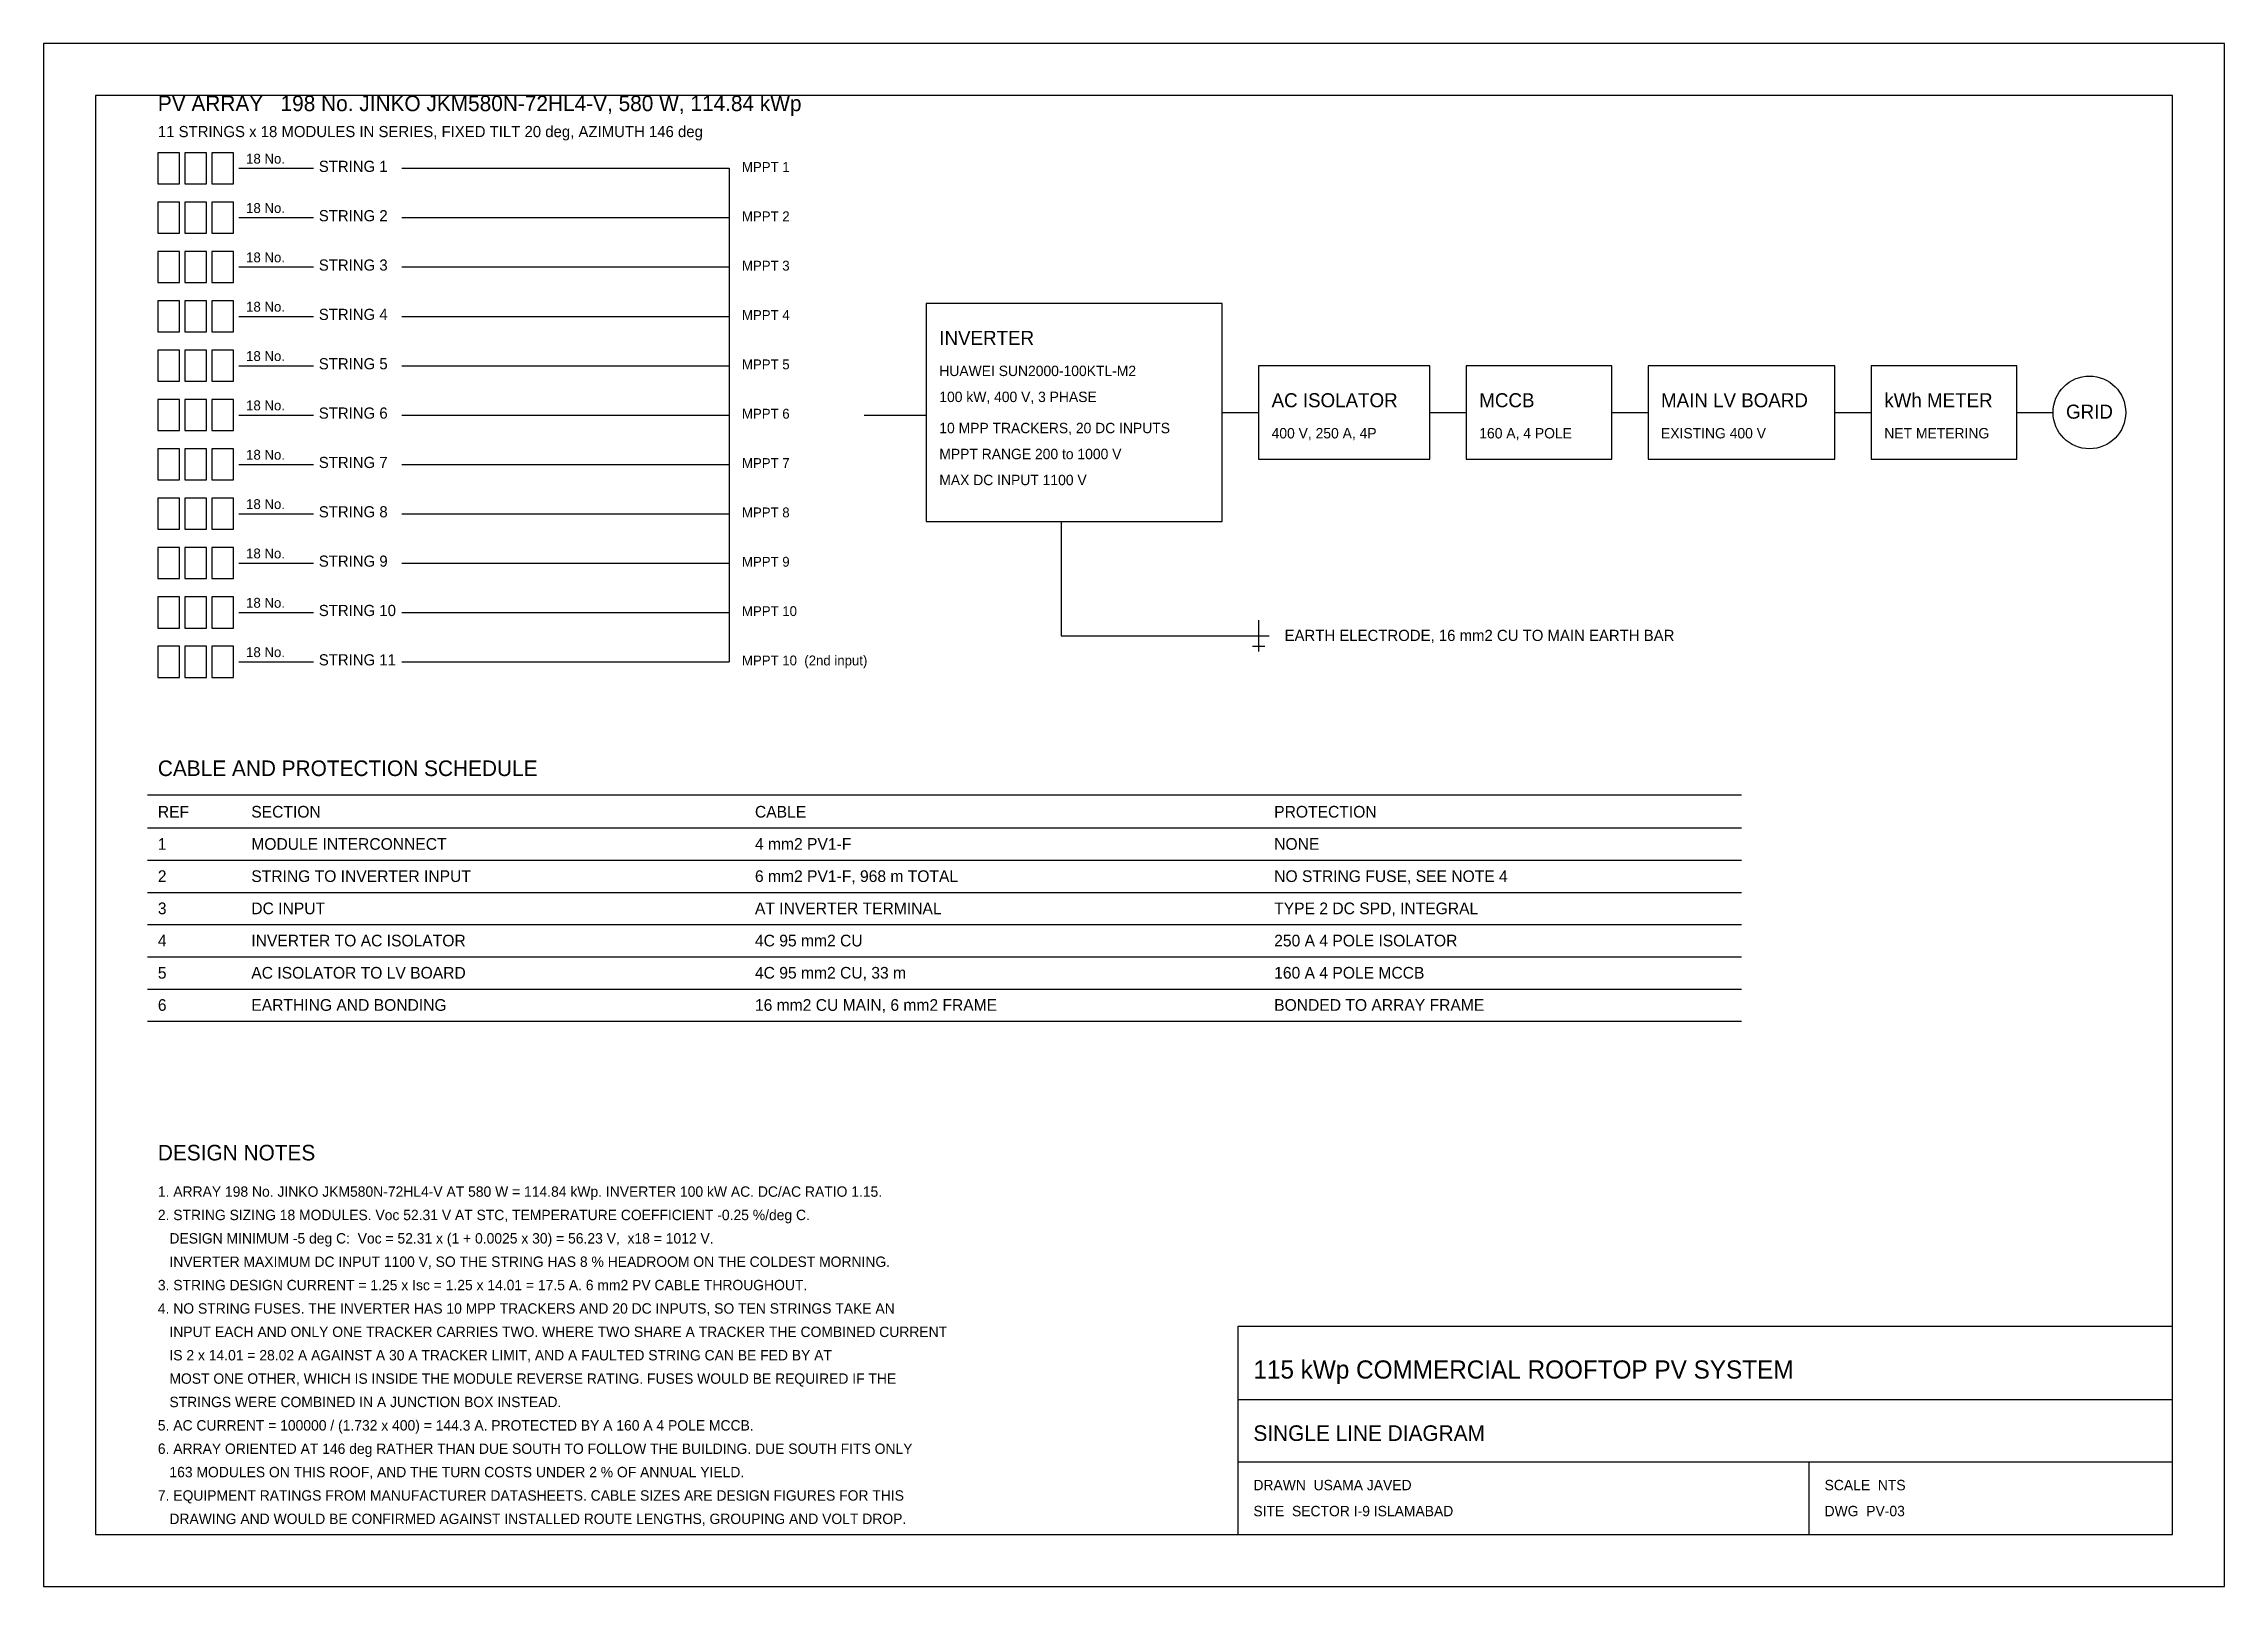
# Model space of a CAD drawing. Header units: millimetres. Extents: x 0 to 42000, y 0 to 29700.
import ezdxf

# ---------------------------------------------------------------- set-up
doc = ezdxf.new("R2010")
doc.units = ezdxf.units.MM
for name, color, linetype in [('00-BORDER', 7, 'CONTINUOUS'), ('03-PV-MODULE', 5, 'CONTINUOUS'), ('07-TEXT', 7, 'CONTINUOUS'), ('08-ELEC', 1, 'CONTINUOUS'), ('09-CABLE', 3, 'CONTINUOUS'), ('10-EARTH', 4, 'CONTINUOUS')]:
    doc.layers.add(name, color=color, linetype=linetype)

msp = doc.modelspace()

# ---------------------------------------------------------------- linework, layer by layer
at = {"layer": '00-BORDER'}
for p, q in [((42000, 29700), (0, 29700)), ((0, 29700), (0, 0)), ((42000, 0), (42000, 29700)), ((41000, 28700), (1000, 28700)), ((1000, 28700), (1000, 1000)), ((41000, 1000), (41000, 28700)), ((41000, 5000), (23000, 5000)), ((23000, 5000), (23000, 1000)), ((41000, 1000), (41000, 5000)), ((23000, 3600), (41000, 3600)), ((23000, 2400), (41000, 2400)), ((34000, 1000), (34000, 2400)), ((1000, 1000), (41000, 1000)), ((23000, 1000), (41000, 1000)), ((0, 0), (42000, 0))]:
    msp.add_line(p, q, dxfattribs=at)
at = {"layer": '03-PV-MODULE'}
for p, q in [((2620, 27600), (2200, 27600)), ((2200, 27600), (2200, 27000)), ((2620, 27000), (2620, 27600)), ((3140, 27600), (2720, 27600)), ((2720, 27600), (2720, 27000)), ((3140, 27000), (3140, 27600)), ((3660, 27600), (3240, 27600)), ((3240, 27600), (3240, 27000)), ((3660, 27000), (3660, 27600)), ((2200, 27000), (2620, 27000)), ((2720, 27000), (3140, 27000)), ((3240, 27000), (3660, 27000)), ((2620, 26650), (2200, 26650)), ((2200, 26650), (2200, 26050)), ((2620, 26050), (2620, 26650)), ((3140, 26650), (2720, 26650)), ((2720, 26650), (2720, 26050)), ((3140, 26050), (3140, 26650)), ((3660, 26650), (3240, 26650)), ((3240, 26650), (3240, 26050)), ((3660, 26050), (3660, 26650)), ((2200, 26050), (2620, 26050)), ((2720, 26050), (3140, 26050)), ((3240, 26050), (3660, 26050)), ((2620, 25700), (2200, 25700)), ((2200, 25700), (2200, 25100)), ((2620, 25100), (2620, 25700)), ((3140, 25700), (2720, 25700)), ((2720, 25700), (2720, 25100)), ((3140, 25100), (3140, 25700)), ((3660, 25700), (3240, 25700)), ((3240, 25700), (3240, 25100)), ((3660, 25100), (3660, 25700)), ((2200, 25100), (2620, 25100)), ((2720, 25100), (3140, 25100)), ((3240, 25100), (3660, 25100)), ((2620, 24750), (2200, 24750)), ((2200, 24750), (2200, 24150)), ((2620, 24150), (2620, 24750)), ((3140, 24750), (2720, 24750)), ((2720, 24750), (2720, 24150)), ((3140, 24150), (3140, 24750)), ((3660, 24750), (3240, 24750)), ((3240, 24750), (3240, 24150)), ((3660, 24150), (3660, 24750)), ((2200, 24150), (2620, 24150)), ((2720, 24150), (3140, 24150)), ((3240, 24150), (3660, 24150)), ((2620, 23800), (2200, 23800)), ((2200, 23800), (2200, 23200)), ((2620, 23200), (2620, 23800)), ((3140, 23800), (2720, 23800)), ((2720, 23800), (2720, 23200)), ((3140, 23200), (3140, 23800)), ((3660, 23800), (3240, 23800)), ((3240, 23800), (3240, 23200)), ((3660, 23200), (3660, 23800)), ((2200, 23200), (2620, 23200)), ((2720, 23200), (3140, 23200)), ((3240, 23200), (3660, 23200)), ((2620, 22850), (2200, 22850)), ((2200, 22850), (2200, 22250)), ((2620, 22250), (2620, 22850)), ((3140, 22850), (2720, 22850)), ((2720, 22850), (2720, 22250)), ((3140, 22250), (3140, 22850)), ((3660, 22850), (3240, 22850)), ((3240, 22850), (3240, 22250)), ((3660, 22250), (3660, 22850)), ((2200, 22250), (2620, 22250)), ((2620, 21900), (2200, 21900)), ((2200, 21900), (2200, 21300)), ((2620, 21300), (2620, 21900)), ((2720, 22250), (3140, 22250)), ((3140, 21900), (2720, 21900)), ((2720, 21900), (2720, 21300)), ((3140, 21300), (3140, 21900)), ((3240, 22250), (3660, 22250)), ((3660, 21900), (3240, 21900)), ((3240, 21900), (3240, 21300)), ((3660, 21300), (3660, 21900)), ((2200, 21300), (2620, 21300)), ((2720, 21300), (3140, 21300)), ((3240, 21300), (3660, 21300)), ((2620, 20950), (2200, 20950)), ((2200, 20950), (2200, 20350)), ((2620, 20350), (2620, 20950)), ((3140, 20950), (2720, 20950)), ((2720, 20950), (2720, 20350)), ((3140, 20350), (3140, 20950)), ((3660, 20950), (3240, 20950)), ((3240, 20950), (3240, 20350)), ((3660, 20350), (3660, 20950)), ((2200, 20350), (2620, 20350)), ((2720, 20350), (3140, 20350)), ((3240, 20350), (3660, 20350)), ((2620, 20000), (2200, 20000)), ((2200, 20000), (2200, 19400)), ((2620, 19400), (2620, 20000)), ((3140, 20000), (2720, 20000)), ((2720, 20000), (2720, 19400)), ((3140, 19400), (3140, 20000)), ((3660, 20000), (3240, 20000)), ((3240, 20000), (3240, 19400)), ((3660, 19400), (3660, 20000)), ((2200, 19400), (2620, 19400)), ((2720, 19400), (3140, 19400)), ((3240, 19400), (3660, 19400)), ((2620, 19050), (2200, 19050)), ((2200, 19050), (2200, 18450)), ((2620, 18450), (2620, 19050)), ((3140, 19050), (2720, 19050)), ((2720, 19050), (2720, 18450)), ((3140, 18450), (3140, 19050)), ((3660, 19050), (3240, 19050)), ((3240, 19050), (3240, 18450)), ((3660, 18450), (3660, 19050)), ((2200, 18450), (2620, 18450)), ((2620, 18100), (2200, 18100)), ((2200, 18100), (2200, 17500)), ((2620, 17500), (2620, 18100)), ((2720, 18450), (3140, 18450)), ((3140, 18100), (2720, 18100)), ((2720, 18100), (2720, 17500)), ((3140, 17500), (3140, 18100)), ((3240, 18450), (3660, 18450)), ((3660, 18100), (3240, 18100)), ((3240, 18100), (3240, 17500)), ((3660, 17500), (3660, 18100)), ((2200, 17500), (2620, 17500)), ((2720, 17500), (3140, 17500)), ((3240, 17500), (3660, 17500))]:
    msp.add_line(p, q, dxfattribs=at)
at = {"layer": '08-ELEC'}
for p, q in [((22700, 24700), (17000, 24700)), ((17000, 24700), (17000, 20500)), ((22700, 20500), (22700, 24700)), ((26700, 23500), (23400, 23500)), ((23400, 23500), (23400, 21700)), ((26700, 21700), (26700, 23500)), ((30200, 23500), (27400, 23500)), ((27400, 23500), (27400, 21700)), ((30200, 21700), (30200, 23500)), ((34500, 23500), (30900, 23500)), ((30900, 23500), (30900, 21700)), ((34500, 21700), (34500, 23500)), ((38000, 23500), (35200, 23500)), ((35200, 23500), (35200, 21700)), ((38000, 21700), (38000, 23500)), ((23400, 21700), (26700, 21700)), ((27400, 21700), (30200, 21700)), ((30900, 21700), (34500, 21700)), ((35200, 21700), (38000, 21700)), ((17000, 20500), (22700, 20500)), ((2000, 15240), (32700, 15240)), ((2000, 14600), (32700, 14600)), ((2000, 13980), (32700, 13980)), ((2000, 13360), (32700, 13360)), ((2000, 12740), (32700, 12740)), ((2000, 12120), (32700, 12120)), ((2000, 11500), (32700, 11500)), ((2000, 10880), (32700, 10880))]:
    msp.add_line(p, q, dxfattribs=at)
msp.add_circle((39400, 22600), 700, dxfattribs=at)
at = {"layer": '09-CABLE'}
for p, q in [((3760, 27300), (5200, 27300)), ((6900, 27300), (13200, 27300)), ((13200, 27300), (13200, 17800)), ((3760, 26350), (5200, 26350)), ((6900, 26350), (13200, 26350)), ((3760, 25400), (5200, 25400)), ((6900, 25400), (13200, 25400)), ((3760, 24450), (5200, 24450)), ((6900, 24450), (13200, 24450)), ((3760, 23500), (5200, 23500)), ((6900, 23500), (13200, 23500)), ((3760, 22550), (5200, 22550)), ((6900, 22550), (13200, 22550)), ((15800, 22550), (17000, 22550)), ((22700, 22600), (23400, 22600)), ((26700, 22600), (27400, 22600)), ((30200, 22600), (30900, 22600)), ((34500, 22600), (35200, 22600)), ((38000, 22600), (38700, 22600)), ((3760, 21600), (5200, 21600)), ((6900, 21600), (13200, 21600)), ((3760, 20650), (5200, 20650)), ((6900, 20650), (13200, 20650)), ((3760, 19700), (5200, 19700)), ((6900, 19700), (13200, 19700)), ((3760, 18750), (5200, 18750)), ((6900, 18750), (13200, 18750)), ((3760, 17800), (5200, 17800)), ((6900, 17800), (13200, 17800))]:
    msp.add_line(p, q, dxfattribs=at)
at = {"layer": '10-EARTH'}
for p, q in [((19600, 20500), (19600, 18300)), ((23400, 18600), (23400, 18000)), ((19600, 18300), (23400, 18300)), ((23200, 18300), (23600, 18300)), ((23280, 18100), (23520, 18100))]:
    msp.add_line(p, q, dxfattribs=at)

# ---------------------------------------------------------------- texts
at = {"layer": '07-TEXT'}
for s, height, p in [('PV ARRAY   198 No. JINKO JKM580N-72HL4-V, 580 W, 114.84 kWp', 300, (2200, 28400)), ('11 STRINGS x 18 MODULES IN SERIES, FIXED TILT 20 deg, AZIMUTH 146 deg', 215, (2200, 27900)), ('18 No.', 190, (3900, 27390)), ('STRING 1', 215, (5300, 27230)), ('MPPT 1', 190, (13450, 27230)), ('18 No.', 190, (3900, 26440)), ('STRING 2', 215, (5300, 26280)), ('MPPT 2', 190, (13450, 26280)), ('18 No.', 190, (3900, 25490)), ('STRING 3', 215, (5300, 25330)), ('MPPT 3', 190, (13450, 25330)), ('18 No.', 190, (3900, 24540)), ('STRING 4', 215, (5300, 24380)), ('MPPT 4', 190, (13450, 24380)), ('INVERTER', 270, (17250, 23900)), ('18 No.', 190, (3900, 23590)), ('STRING 5', 215, (5300, 23430)), ('MPPT 5', 190, (13450, 23430)), ('HUAWEI SUN2000-100KTL-M2', 200, (17250, 23300)), ('18 No.', 190, (3900, 22640)), ('STRING 6', 215, (5300, 22480)), ('100 kW, 400 V, 3 PHASE', 200, (17250, 22800)), ('AC ISOLATOR', 270, (23650, 22700)), ('MCCB', 270, (27650, 22700)), ('MAIN LV BOARD', 270, (31150, 22700)), ('kWh METER', 270, (35450, 22700)), ('GRID', 270, (38950, 22480)), ('MPPT 6', 190, (13450, 22480)), ('10 MPP TRACKERS, 20 DC INPUTS', 200, (17250, 22200)), ('400 V, 250 A, 4P', 200, (23650, 22100)), ('160 A, 4 POLE', 200, (27650, 22100)), ('EXISTING 400 V', 200, (31150, 22100)), ('NET METERING', 200, (35450, 22100)), ('18 No.', 190, (3900, 21690)), ('MPPT RANGE 200 to 1000 V', 200, (17250, 21700)), ('STRING 7', 215, (5300, 21530)), ('MPPT 7', 190, (13450, 21530)), ('MAX DC INPUT 1100 V', 200, (17250, 21200)), ('18 No.', 190, (3900, 20740)), ('STRING 8', 215, (5300, 20580)), ('MPPT 8', 190, (13450, 20580)), ('18 No.', 190, (3900, 19790)), ('STRING 9', 215, (5300, 19630)), ('MPPT 9', 190, (13450, 19630)), ('18 No.', 190, (3900, 18840)), ('STRING 10', 215, (5300, 18680)), ('MPPT 10', 190, (13450, 18680)), ('18 No.', 190, (3900, 17890)), ('EARTH ELECTRODE, 16 mm2 CU TO MAIN EARTH BAR', 215, (23900, 18200)), ('STRING 11', 215, (5300, 17730)), ('MPPT 10  (2nd input)', 190, (13450, 17730)), ('CABLE AND PROTECTION SCHEDULE', 300, (2200, 15600)), ('REF', 225, (2200, 14800)), ('SECTION', 225, (4000, 14800)), ('CABLE', 225, (13700, 14800)), ('PROTECTION', 225, (23700, 14800)), ('1', 225, (2200, 14180)), ('MODULE INTERCONNECT', 225, (4000, 14180)), ('4 mm2 PV1-F', 225, (13700, 14180)), ('NONE', 225, (23700, 14180)), ('2', 225, (2200, 13560)), ('STRING TO INVERTER INPUT', 225, (4000, 13560)), ('6 mm2 PV1-F, 968 m TOTAL', 225, (13700, 13560)), ('NO STRING FUSE, SEE NOTE 4', 225, (23700, 13560)), ('3', 225, (2200, 12940)), ('DC INPUT', 225, (4000, 12940)), ('AT INVERTER TERMINAL', 225, (13700, 12940)), ('TYPE 2 DC SPD, INTEGRAL', 225, (23700, 12940)), ('4', 225, (2200, 12320)), ('INVERTER TO AC ISOLATOR', 225, (4000, 12320)), ('4C 95 mm2 CU', 225, (13700, 12320)), ('250 A 4 POLE ISOLATOR', 225, (23700, 12320)), ('5', 225, (2200, 11700)), ('AC ISOLATOR TO LV BOARD', 225, (4000, 11700)), ('4C 95 mm2 CU, 33 m', 225, (13700, 11700)), ('160 A 4 POLE MCCB', 225, (23700, 11700)), ('6', 225, (2200, 11080)), ('EARTHING AND BONDING', 225, (4000, 11080)), ('16 mm2 CU MAIN, 6 mm2 FRAME', 225, (13700, 11080)), ('BONDED TO ARRAY FRAME', 225, (23700, 11080)), ('DESIGN NOTES', 300, (2200, 8200)), ('1. ARRAY 198 No. JINKO JKM580N-72HL4-V AT 580 W = 114.84 kWp. INVERTER 100 kW AC. DC/AC RATIO 1.15.', 200, (2200, 7500)), ('2. STRING SIZING 18 MODULES. Voc 52.31 V AT STC, TEMPERATURE COEFFICIENT -0.25 %/deg C.', 200, (2200, 7050)), ('   DESIGN MINIMUM -5 deg C:  Voc = 52.31 x (1 + 0.0025 x 30) = 56.23 V,  x18 = 1012 V.', 200, (2200, 6600)), ('   INVERTER MAXIMUM DC INPUT 1100 V, SO THE STRING HAS 8 % HEADROOM ON THE COLDEST MORNING.', 200, (2200, 6150)), ('3. STRING DESIGN CURRENT = 1.25 x Isc = 1.25 x 14.01 = 17.5 A. 6 mm2 PV CABLE THROUGHOUT.', 200, (2200, 5700)), ('4. NO STRING FUSES. THE INVERTER HAS 10 MPP TRACKERS AND 20 DC INPUTS, SO TEN STRINGS TAKE AN', 200, (2200, 5250)), ('   INPUT EACH AND ONLY ONE TRACKER CARRIES TWO. WHERE TWO SHARE A TRACKER THE COMBINED CURRENT', 200, (2200, 4800)), ('   IS 2 x 14.01 = 28.02 A AGAINST A 30 A TRACKER LIMIT, AND A FAULTED STRING CAN BE FED BY AT', 200, (2200, 4350)), ('115 kWp COMMERCIAL ROOFTOP PV SYSTEM', 350, (23300, 4000)), ('   MOST ONE OTHER, WHICH IS INSIDE THE MODULE REVERSE RATING. FUSES WOULD BE REQUIRED IF THE', 200, (2200, 3900)), ('   STRINGS WERE COMBINED IN A JUNCTION BOX INSTEAD.', 200, (2200, 3450)), ('5. AC CURRENT = 100000 / (1.732 x 400) = 144.3 A. PROTECTED BY A 160 A 4 POLE MCCB.', 200, (2200, 3000)), ('SINGLE LINE DIAGRAM', 300, (23300, 2800)), ('6. ARRAY ORIENTED AT 146 deg RATHER THAN DUE SOUTH TO FOLLOW THE BUILDING. DUE SOUTH FITS ONLY', 200, (2200, 2550)), ('   163 MODULES ON THIS ROOF, AND THE TURN COSTS UNDER 2 % OF ANNUAL YIELD.', 200, (2200, 2100)), ('7. EQUIPMENT RATINGS FROM MANUFACTURER DATASHEETS. CABLE SIZES ARE DESIGN FIGURES FOR THIS', 200, (2200, 1650)), ('DRAWN  USAMA JAVED', 200, (23300, 1850)), ('SCALE  NTS', 200, (34300, 1850)), ('   DRAWING AND WOULD BE CONFIRMED AGAINST INSTALLED ROUTE LENGTHS, GROUPING AND VOLT DROP.', 200, (2200, 1200)), ('SITE  SECTOR I-9 ISLAMABAD', 200, (23300, 1350)), ('DWG  PV-03', 200, (34300, 1350))]:
    msp.add_text(s, height=height, dxfattribs=at).set_placement(p)

doc.saveas('drawing.dxf')
